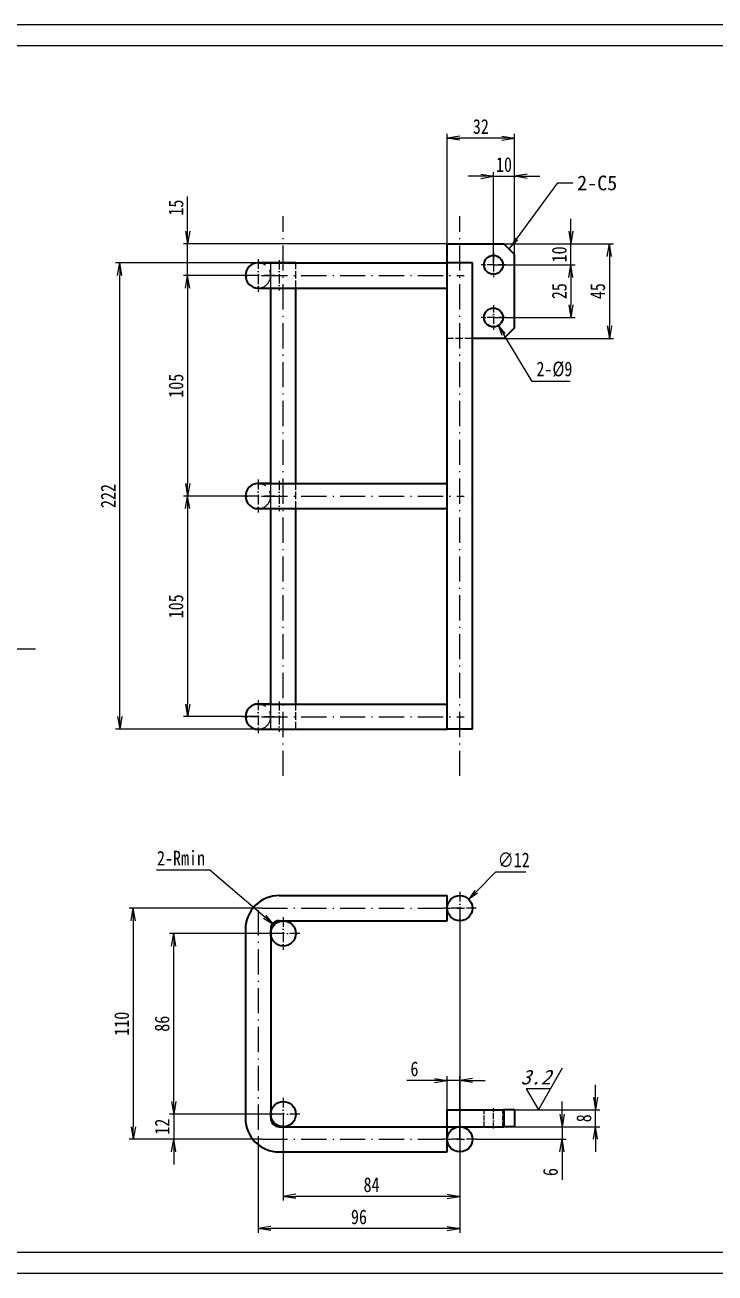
# Model space of a CAD drawing. Header units: millimetres. Extents: x -15766 to 80009, y -9701 to 15159.
# Drawn here: x -7169 to -6840, y 2838 to 3432 of the extents above; entities that cross this region are included whole.
import ezdxf
from ezdxf.enums import TextEntityAlignment as Align

# ---------------------------------------------------------------- set-up
doc = ezdxf.new("R2010")
doc.units = ezdxf.units.MM
for name, pattern in [('CENTER-HOKUTO_1', [16, 13, -1, 1, -1]), ('DASHDOT', [18.5, 12, -3, 0.5, -3]), ('DASHED', [15, 12, -3]), ('HIDDEN-HOKUTO_1', [2, 1, -1])]:
    doc.linetypes.add(name, pattern=pattern)
doc.layers.get('DEFPOINTS').update_dxf_attribs({"lineweight": 18})
for name, color, linetype, lineweight in [('AM_7', 2, 'CENTER-HOKUTO_1', 18), ('AM_HID', 1, 'HIDDEN-HOKUTO_1', 18), ('AM_VIS', 7, 'Continuous', 18), ('CDRAFT0', 7, 'Continuous', 18), ('DIM', 253, 'Continuous', 20), ('title_frame', 7, 'Continuous', 18), ('word_dim', 9, 'Continuous', 18), ('粗实线层_1', 7, 'Continuous', 15)]:
    doc.layers.add(name, color=color, linetype=linetype, lineweight=lineweight)
doc.styles.add('DIM', font='', dxfattribs={"width": 0.8})
doc.styles.get('DIM').set_extended_font_data('NSimSun')
doc.dimstyles.new('1-2', dxfattribs={"dimscale": 2, "dimtxt": 3.5, "dimasz": 3, "dimexe": 1, "dimexo": 0, "dimgap": 1, "dimtad": 1, "dimdsep": 46, "dimtxsty": 'DIM', "dimblk": 'OPEN', "dimcen": 0, "dimdle": 6, "dimclrd": 256, "dimclre": 256, "dimclrt": 3, "dimazin": 2, "dimtfac": 0.707107, "dimtmove": 0, "dimatfit": 3, "dimfxl": 0, "dimfrac": 2, "dimtolj": 1, "dimarcsym": 0})
doc.dimstyles.new('1-2$3', dxfattribs={"dimscale": 2, "dimtxt": 3.5, "dimasz": 2.5, "dimexe": 1, "dimexo": 0.625, "dimgap": 1.2, "dimtad": 1, "dimtih": 1, "dimtoh": 1, "dimdsep": 46, "dimtxsty": 'DIM', "dimblk": 'OPEN', "dimcen": 0, "dimdle": 5, "dimclrd": 256, "dimclre": 256, "dimclrt": 3, "dimazin": 2, "dimtfac": 0.5, "dimtofl": 0, "dimtmove": 0, "dimatfit": 3, "dimfxl": 0, "dimtolj": 1, "dimarcsym": 0})
doc.dimstyles.new('1-2$4', dxfattribs={"dimscale": 2, "dimtxt": 3.5, "dimasz": 2.5, "dimexe": 1, "dimexo": 0.625, "dimgap": 1, "dimtad": 1, "dimtih": 1, "dimtoh": 1, "dimdsep": 46, "dimtxsty": 'DIM', "dimblk": 'OPEN', "dimcen": 0, "dimdle": 5, "dimclrd": 256, "dimclre": 256, "dimclrt": 3, "dimazin": 2, "dimtfac": 0.5, "dimtofl": 0, "dimtmove": 0, "dimatfit": 3, "dimfxl": 0, "dimtolj": 1, "dimarcsym": 0})

# ---------------------------------------------------------------- blocks, each defined once
blk = doc.blocks.new('*X1580')
at = {"layer": 'CDRAFT0'}
for p, q in [((420, 297), (0, 297)), ((0, 0), (420, 0))]:
    blk.add_line(p, q, dxfattribs=at)
at = {"layer": '粗实线层_1'}
for p, q in [((415, 292), (25, 292)), ((0, 148.5), (30, 148.5)), ((25, 5), (415, 5))]:
    blk.add_line(p, q, dxfattribs=at)
blk = doc.blocks.new('_OPEN')
at = {"color": 0, "linetype": 'ByBlock', "lineweight": -2}
for p, q in [((-1, 0.166667), (0, 0)), ((-1, -0.166667), (0, 0)), ((0, 0), (-1, 0))]:
    blk.add_line(p, q, dxfattribs=at)
blk = doc.blocks.new('*D1909')
at = {"layer": 'DEFPOINTS', "color": 0, "transparency": 16777216}
for p in [(-6935.74, 2916.13), (-6897.2, 2916.13), (-6935.74, 2908.13)]:
    blk.add_point(p, dxfattribs=at)
at = {"layer": 'word_dim', "linetype": 'Continuous', "lineweight": -2, "transparency": 16777216}
for p, q in [((-6897.2, 2922.13), (-6897.2, 2928.13)), ((-6935.74, 2916.13), (-6895.2, 2916.13)), ((-6897.2, 2908.13), (-6897.2, 2916.13)), ((-6935.74, 2908.13), (-6895.2, 2908.13)), ((-6897.2, 2902.13), (-6897.2, 2896.13))]:
    blk.add_line(p, q, dxfattribs=at)
at = {"layer": 'word_dim', "lineweight": -2, "transparency": 16777216, "xscale": 6, "yscale": 6, "zscale": 6}
for p, rotation in [((-6897.2, 2916.13), 270), ((-6897.2, 2908.13), 90)]:
    blk.add_blockref('_OPEN', p, dxfattribs=dict(at, rotation=rotation))
at = {"layer": 'word_dim', "color": 3, "transparency": 16777216, "insert": (-6902.7, 2912.13), "char_height": 7, "attachment_point": 5, "rotation": 90, "style": 'DIM'}
blk.add_mtext('\\A1;8', dxfattribs=at)
blk = doc.blocks.new('*D1910')
at = {"layer": 'DEFPOINTS', "color": 0, "transparency": 16777216}
for p in [(-6935.74, 2908.13), (-6953.94, 2902.13), (-6913.11, 2902.13)]:
    blk.add_point(p, dxfattribs=at)
at = {"layer": 'word_dim', "linetype": 'Continuous', "lineweight": -2, "transparency": 16777216}
for p, q in [((-6913.11, 2914.13), (-6913.11, 2920.13)), ((-6935.74, 2908.13), (-6911.11, 2908.13)), ((-6913.11, 2908.13), (-6913.11, 2902.13)), ((-6953.94, 2902.13), (-6911.11, 2902.13)), ((-6913.11, 2896.13), (-6913.11, 2882.92))]:
    blk.add_line(p, q, dxfattribs=at)
at = {"layer": 'word_dim', "lineweight": -2, "transparency": 16777216, "xscale": 6, "yscale": 6, "zscale": 6}
for p, rotation in [((-6913.11, 2908.13), 270), ((-6913.11, 2902.13), 90)]:
    blk.add_blockref('_OPEN', p, dxfattribs=dict(at, rotation=rotation))
at = {"layer": 'word_dim', "color": 3, "transparency": 16777216, "insert": (-6918.61, 2886.53), "char_height": 7, "attachment_point": 5, "rotation": 90, "style": 'DIM'}
blk.add_mtext('\\A1;6', dxfattribs=at)
blk = doc.blocks.new('*D1911')
at = {"layer": 'DEFPOINTS', "color": 0, "transparency": 16777216}
for p in [(-6967.74, 2930.12), (-6967.74, 2916.13), (-6961.74, 2902.13)]:
    blk.add_point(p, dxfattribs=at)
at = {"layer": 'word_dim', "linetype": 'Continuous', "lineweight": -2, "transparency": 16777216}
for p, q in [((-6973.74, 2930.12), (-6986.95, 2930.12)), ((-6967.74, 2916.13), (-6967.74, 2932.12)), ((-6961.74, 2930.12), (-6967.74, 2930.12)), ((-6961.74, 2902.13), (-6961.74, 2932.12)), ((-6955.74, 2930.12), (-6949.74, 2930.12))]:
    blk.add_line(p, q, dxfattribs=at)
at = {"layer": 'word_dim', "lineweight": -2, "transparency": 16777216, "xscale": 6, "yscale": 6, "zscale": 6}
blk.add_blockref('_OPEN', (-6967.74, 2930.12), dxfattribs=at)
at = {"layer": 'word_dim', "lineweight": -2, "transparency": 16777216, "xscale": 6, "yscale": 6, "zscale": 6, "rotation": 180}
blk.add_blockref('_OPEN', (-6961.74, 2930.12), dxfattribs=at)
at = {"layer": 'word_dim', "color": 3, "transparency": 16777216, "insert": (-6983.34, 2935.62), "char_height": 7, "attachment_point": 5, "style": 'DIM'}
blk.add_mtext('\\A1;6', dxfattribs=at)
blk = doc.blocks.new('*D1912')
at = {"layer": 'DEFPOINTS', "color": 0, "transparency": 16777216}
for p in [(-7045.74, 2914.13), (-6961.74, 2902.13), (-7045.74, 2874.98)]:
    blk.add_point(p, dxfattribs=at)
at = {"layer": 'word_dim', "linetype": 'Continuous', "lineweight": -2, "transparency": 16777216}
for p, q in [((-7045.74, 2914.13), (-7045.74, 2872.98)), ((-6961.74, 2902.13), (-6961.74, 2872.98)), ((-6967.74, 2874.98), (-7039.74, 2874.98))]:
    blk.add_line(p, q, dxfattribs=at)
at = {"layer": 'word_dim', "lineweight": -2, "transparency": 16777216, "xscale": 6, "yscale": 6, "zscale": 6, "rotation": 180}
blk.add_blockref('_OPEN', (-7045.74, 2874.98), dxfattribs=at)
at = {"layer": 'word_dim', "lineweight": -2, "transparency": 16777216, "xscale": 6, "yscale": 6, "zscale": 6}
blk.add_blockref('_OPEN', (-6961.74, 2874.98), dxfattribs=at)
at = {"layer": 'word_dim', "color": 3, "transparency": 16777216, "insert": (-7003.74, 2880.48), "char_height": 7, "attachment_point": 5, "style": 'DIM'}
blk.add_mtext('\\A1;84', dxfattribs=at)
blk = doc.blocks.new('*D1913')
at = {"layer": 'DEFPOINTS', "color": 0, "transparency": 16777216}
for p in [(-6961.74, 3012.13), (-7057.74, 2903.13), (-7057.74, 2859.68)]:
    blk.add_point(p, dxfattribs=at)
at = {"layer": 'word_dim', "linetype": 'Continuous', "lineweight": -2, "transparency": 16777216}
for p, q in [((-6961.74, 3012.13), (-6961.74, 2857.68)), ((-7057.74, 2903.13), (-7057.74, 2857.68)), ((-6967.74, 2859.68), (-7051.74, 2859.68))]:
    blk.add_line(p, q, dxfattribs=at)
at = {"layer": 'word_dim', "lineweight": -2, "transparency": 16777216, "xscale": 6, "yscale": 6, "zscale": 6, "rotation": 180}
blk.add_blockref('_OPEN', (-7057.74, 2859.68), dxfattribs=at)
at = {"layer": 'word_dim', "lineweight": -2, "transparency": 16777216, "xscale": 6, "yscale": 6, "zscale": 6}
blk.add_blockref('_OPEN', (-6961.74, 2859.68), dxfattribs=at)
at = {"layer": 'word_dim', "color": 3, "transparency": 16777216, "insert": (-7009.74, 2865.18), "char_height": 7, "attachment_point": 5, "style": 'DIM'}
blk.add_mtext('\\A1;96', dxfattribs=at)
blk = doc.blocks.new('*D1914')
at = {"layer": 'DEFPOINTS', "color": 0, "transparency": 16777216}
for p in [(-7045.74, 2914.13), (-7097.9, 2902.13), (-7055.74, 2902.13)]:
    blk.add_point(p, dxfattribs=at)
at = {"layer": 'word_dim', "linetype": 'Continuous', "lineweight": -2, "transparency": 16777216}
for p, q in [((-7097.9, 2920.13), (-7097.9, 2926.13)), ((-7045.74, 2914.13), (-7099.9, 2914.13)), ((-7097.9, 2914.13), (-7097.9, 2902.13)), ((-7055.74, 2902.13), (-7099.9, 2902.13)), ((-7097.9, 2896.13), (-7097.9, 2890.13))]:
    blk.add_line(p, q, dxfattribs=at)
at = {"layer": 'word_dim', "lineweight": -2, "transparency": 16777216, "xscale": 6, "yscale": 6, "zscale": 6}
for p, rotation in [((-7097.9, 2914.13), 270), ((-7097.9, 2902.13), 90)]:
    blk.add_blockref('_OPEN', p, dxfattribs=dict(at, rotation=rotation))
at = {"layer": 'word_dim', "color": 3, "transparency": 16777216, "insert": (-7103.4, 2908.13), "char_height": 7, "attachment_point": 5, "rotation": 90, "style": 'DIM'}
blk.add_mtext('\\A1;12', dxfattribs=at)
blk = doc.blocks.new('*D1915')
at = {"layer": 'DEFPOINTS', "color": 0, "transparency": 16777216}
for p in [(-7097.9, 3000.13), (-7045.74, 3000.13), (-7045.74, 2914.13)]:
    blk.add_point(p, dxfattribs=at)
at = {"layer": 'word_dim', "linetype": 'Continuous', "lineweight": -2, "transparency": 16777216}
for p, q in [((-7045.74, 3000.13), (-7099.9, 3000.13)), ((-7097.9, 2920.13), (-7097.9, 2994.13)), ((-7045.74, 2914.13), (-7099.9, 2914.13))]:
    blk.add_line(p, q, dxfattribs=at)
at = {"layer": 'word_dim', "lineweight": -2, "transparency": 16777216, "xscale": 6, "yscale": 6, "zscale": 6}
for p, rotation in [((-7097.9, 3000.13), 90), ((-7097.9, 2914.13), 270)]:
    blk.add_blockref('_OPEN', p, dxfattribs=dict(at, rotation=rotation))
at = {"layer": 'word_dim', "color": 3, "transparency": 16777216, "insert": (-7103.4, 2957.13), "char_height": 7, "attachment_point": 5, "rotation": 90, "style": 'DIM'}
blk.add_mtext('\\A1;86', dxfattribs=at)
blk = doc.blocks.new('*D1916')
at = {"layer": 'DEFPOINTS', "color": 0, "transparency": 16777216}
for p in [(-7055.74, 3012.13), (-7117.11, 2902.13), (-7055.74, 2902.13)]:
    blk.add_point(p, dxfattribs=at)
at = {"layer": 'word_dim', "linetype": 'Continuous', "lineweight": -2, "transparency": 16777216}
for p, q in [((-7055.74, 3012.13), (-7119.11, 3012.13)), ((-7117.11, 3006.13), (-7117.11, 2908.13)), ((-7055.74, 2902.13), (-7119.11, 2902.13))]:
    blk.add_line(p, q, dxfattribs=at)
at = {"layer": 'word_dim', "lineweight": -2, "transparency": 16777216, "xscale": 6, "yscale": 6, "zscale": 6}
for p, rotation in [((-7117.11, 3012.13), 90), ((-7117.11, 2902.13), 270)]:
    blk.add_blockref('_OPEN', p, dxfattribs=dict(at, rotation=rotation))
at = {"layer": 'word_dim', "color": 3, "transparency": 16777216, "insert": (-7122.61, 2957.13), "char_height": 7, "attachment_point": 5, "rotation": 90, "style": 'DIM'}
blk.add_mtext('\\A1;110', dxfattribs=at)
blk = doc.blocks.new('*D1918')
at = {"layer": 'DEFPOINTS', "color": 0, "transparency": 16777216}
for p in [(-7050.78, 3004.73), (-7047.74, 3002.13)]:
    blk.add_point(p, dxfattribs=at)
at = {"layer": 'word_dim', "linetype": 'Continuous', "lineweight": -2, "transparency": 16777216}
for p, q in [((-7106.04, 3030.46), (-7080.74, 3030.46)), ((-7080.74, 3030.46), (-7054.57, 3007.99))]:
    blk.add_line(p, q, dxfattribs=at)
at = {"layer": 'word_dim', "lineweight": -2, "transparency": 16777216, "xscale": 5, "yscale": 5, "zscale": 5, "rotation": 319.3516985561276}
blk.add_blockref('_OPEN', (-7050.78, 3004.73), dxfattribs=at)
at = {"layer": 'word_dim', "color": 3, "transparency": 16777216, "insert": (-7094.42, 3035.96), "char_height": 7, "attachment_point": 5, "style": 'DIM'}
blk.add_mtext('\\A1;2-Rmin', dxfattribs=at)
blk = doc.blocks.new('*D1919')
at = {"layer": 'DEFPOINTS', "color": 0, "transparency": 16777216}
for p in [(-6957.51, 3016.39), (-6965.97, 3007.87)]:
    blk.add_point(p, dxfattribs=at)
at = {"layer": 'word_dim', "linetype": 'Continuous', "lineweight": -2, "transparency": 16777216}
for p, q in [((-6944.77, 3029.21), (-6953.99, 3019.93)), ((-6930.39, 3029.21), (-6944.77, 3029.21))]:
    blk.add_line(p, q, dxfattribs=at)
at = {"layer": 'word_dim', "lineweight": -2, "transparency": 16777216, "xscale": 5, "yscale": 5, "zscale": 5, "rotation": 225.1805163001073}
blk.add_blockref('_OPEN', (-6957.51, 3016.39), dxfattribs=at)
at = {"layer": 'word_dim', "color": 3, "transparency": 16777216, "insert": (-6936.09, 3035.11), "char_height": 7, "attachment_point": 5, "style": 'DIM'}
blk.add_mtext('\\A1;∅12', dxfattribs=at)
blk = doc.blocks.new('FINISHER_TR')
at = {"layer": 'DIM'}
for p, q in [((0, 0), (5.77, 10)), ((2.89, 5), (-2.89, 5)), ((-2.89, 5), (0, 0))]:
    blk.add_line(p, q, dxfattribs=at)
at = {"layer": 'DIM', "color": 2, "style": 'DIM', "oblique": 20}
blk.add_attdef('0.0', text='', height=3.5, dxfattribs=at).set_placement((2.89, 5), align=Align.BOTTOM_RIGHT)
blk = doc.blocks.new('*D1920')
at = {"layer": 'DEFPOINTS', "color": 0, "transparency": 16777216}
for p in [(-6940.74, 3328.28), (-6908.9, 3328.28), (-6945.74, 3318.28)]:
    blk.add_point(p, dxfattribs=at)
at = {"layer": 'word_dim', "linetype": 'Continuous', "lineweight": -2, "transparency": 16777216}
for p, q in [((-6908.9, 3334.28), (-6908.9, 3340.28)), ((-6940.74, 3328.28), (-6906.9, 3328.28)), ((-6908.9, 3318.28), (-6908.9, 3328.28)), ((-6945.74, 3318.28), (-6906.9, 3318.28)), ((-6908.9, 3312.28), (-6908.9, 3306.28))]:
    blk.add_line(p, q, dxfattribs=at)
at = {"layer": 'word_dim', "lineweight": -2, "transparency": 16777216, "xscale": 6, "yscale": 6, "zscale": 6}
for p, rotation in [((-6908.9, 3328.28), 270), ((-6908.9, 3318.28), 90)]:
    blk.add_blockref('_OPEN', p, dxfattribs=dict(at, rotation=rotation))
at = {"layer": 'word_dim', "color": 3, "transparency": 16777216, "insert": (-6914.4, 3323.28), "char_height": 7, "attachment_point": 5, "rotation": 90, "style": 'DIM'}
blk.add_mtext('\\A1;10', dxfattribs=at)
blk = doc.blocks.new('*D1921')
at = {"layer": 'DEFPOINTS', "color": 0, "transparency": 16777216}
for p in [(-6945.74, 3318.28), (-6945.74, 3293.28), (-6908.9, 3293.28)]:
    blk.add_point(p, dxfattribs=at)
at = {"layer": 'word_dim', "linetype": 'Continuous', "lineweight": -2, "transparency": 16777216}
for p, q in [((-6945.74, 3318.28), (-6906.9, 3318.28)), ((-6908.9, 3312.28), (-6908.9, 3299.28)), ((-6945.74, 3293.28), (-6906.9, 3293.28))]:
    blk.add_line(p, q, dxfattribs=at)
at = {"layer": 'word_dim', "lineweight": -2, "transparency": 16777216, "xscale": 6, "yscale": 6, "zscale": 6}
for p, rotation in [((-6908.9, 3318.28), 90), ((-6908.9, 3293.28), 270)]:
    blk.add_blockref('_OPEN', p, dxfattribs=dict(at, rotation=rotation))
at = {"layer": 'word_dim', "color": 3, "transparency": 16777216, "insert": (-6914.4, 3305.78), "char_height": 7, "attachment_point": 5, "rotation": 90, "style": 'DIM'}
blk.add_mtext('\\A1;25', dxfattribs=at)
blk = doc.blocks.new('*D1922')
at = {"layer": 'DEFPOINTS', "color": 0, "transparency": 16777216}
for p in [(-6935.74, 3360.47), (-6935.74, 3323.28), (-6945.74, 3318.28)]:
    blk.add_point(p, dxfattribs=at)
at = {"layer": 'word_dim', "linetype": 'Continuous', "lineweight": -2, "transparency": 16777216}
for p, q in [((-6945.74, 3318.28), (-6945.74, 3362.47)), ((-6935.74, 3323.28), (-6935.74, 3362.47)), ((-6951.74, 3360.47), (-6957.74, 3360.47)), ((-6945.74, 3360.47), (-6935.74, 3360.47)), ((-6929.74, 3360.47), (-6923.74, 3360.47))]:
    blk.add_line(p, q, dxfattribs=at)
at = {"layer": 'word_dim', "lineweight": -2, "transparency": 16777216, "xscale": 6, "yscale": 6, "zscale": 6}
blk.add_blockref('_OPEN', (-6945.74, 3360.47), dxfattribs=at)
at = {"layer": 'word_dim', "lineweight": -2, "transparency": 16777216, "xscale": 6, "yscale": 6, "zscale": 6, "rotation": 180}
blk.add_blockref('_OPEN', (-6935.74, 3360.47), dxfattribs=at)
at = {"layer": 'word_dim', "color": 3, "transparency": 16777216, "insert": (-6940.74, 3365.97), "char_height": 7, "attachment_point": 5, "style": 'DIM'}
blk.add_mtext('\\A1;10', dxfattribs=at)
blk = doc.blocks.new('*D1923')
at = {"layer": 'DEFPOINTS', "color": 0, "transparency": 16777216}
for p in [(-6967.74, 3378.6), (-6967.74, 3328.28), (-6935.74, 3323.28)]:
    blk.add_point(p, dxfattribs=at)
at = {"layer": 'word_dim', "linetype": 'Continuous', "lineweight": -2, "transparency": 16777216}
for p, q in [((-6967.74, 3328.28), (-6967.74, 3380.6)), ((-6935.74, 3323.28), (-6935.74, 3380.6)), ((-6941.74, 3378.6), (-6961.74, 3378.6))]:
    blk.add_line(p, q, dxfattribs=at)
at = {"layer": 'word_dim', "lineweight": -2, "transparency": 16777216, "xscale": 6, "yscale": 6, "zscale": 6, "rotation": 180}
blk.add_blockref('_OPEN', (-6967.74, 3378.6), dxfattribs=at)
at = {"layer": 'word_dim', "lineweight": -2, "transparency": 16777216, "xscale": 6, "yscale": 6, "zscale": 6}
blk.add_blockref('_OPEN', (-6935.74, 3378.6), dxfattribs=at)
at = {"layer": 'word_dim', "color": 3, "transparency": 16777216, "insert": (-6951.74, 3384.1), "char_height": 7, "attachment_point": 5, "style": 'DIM'}
blk.add_mtext('\\A1;32', dxfattribs=at)
blk = doc.blocks.new('*D1924')
at = {"layer": 'DEFPOINTS', "color": 0, "transparency": 16777216}
for p in [(-7091.27, 3328.28), (-6967.74, 3328.28), (-7057.74, 3313.28)]:
    blk.add_point(p, dxfattribs=at)
at = {"layer": 'word_dim', "linetype": 'Continuous', "lineweight": -2, "transparency": 16777216}
for p, q in [((-7091.27, 3334.28), (-7091.27, 3350.84)), ((-6967.74, 3328.28), (-7093.27, 3328.28)), ((-7091.27, 3313.28), (-7091.27, 3328.28)), ((-7057.74, 3313.28), (-7093.27, 3313.28)), ((-7091.27, 3307.28), (-7091.27, 3301.28))]:
    blk.add_line(p, q, dxfattribs=at)
at = {"layer": 'word_dim', "lineweight": -2, "transparency": 16777216, "xscale": 6, "yscale": 6, "zscale": 6}
for p, rotation in [((-7091.27, 3328.28), 270), ((-7091.27, 3313.28), 90)]:
    blk.add_blockref('_OPEN', p, dxfattribs=dict(at, rotation=rotation))
at = {"layer": 'word_dim', "color": 3, "transparency": 16777216, "insert": (-7096.77, 3345.56), "char_height": 7, "attachment_point": 5, "rotation": 90, "style": 'DIM'}
blk.add_mtext('\\A1;15', dxfattribs=at)
blk = doc.blocks.new('*D1925')
at = {"layer": 'DEFPOINTS', "color": 0, "transparency": 16777216}
for p in [(-7057.74, 3313.28), (-7091.27, 3208.28), (-7057.74, 3208.28)]:
    blk.add_point(p, dxfattribs=at)
at = {"layer": 'word_dim', "linetype": 'Continuous', "lineweight": -2, "transparency": 16777216}
for p, q in [((-7057.74, 3313.28), (-7093.27, 3313.28)), ((-7091.27, 3307.28), (-7091.27, 3214.28)), ((-7057.74, 3208.28), (-7093.27, 3208.28))]:
    blk.add_line(p, q, dxfattribs=at)
at = {"layer": 'word_dim', "lineweight": -2, "transparency": 16777216, "xscale": 6, "yscale": 6, "zscale": 6}
for p, rotation in [((-7091.27, 3313.28), 90), ((-7091.27, 3208.28), 270)]:
    blk.add_blockref('_OPEN', p, dxfattribs=dict(at, rotation=rotation))
at = {"layer": 'word_dim', "color": 3, "transparency": 16777216, "insert": (-7096.77, 3260.78), "char_height": 7, "attachment_point": 5, "rotation": 90, "style": 'DIM'}
blk.add_mtext('\\A1;105', dxfattribs=at)
blk = doc.blocks.new('*D1926')
at = {"layer": 'DEFPOINTS', "color": 0, "transparency": 16777216}
for p in [(-7057.74, 3208.28), (-7091.27, 3103.28), (-7057.74, 3103.28)]:
    blk.add_point(p, dxfattribs=at)
at = {"layer": 'word_dim', "linetype": 'Continuous', "lineweight": -2, "transparency": 16777216}
for p, q in [((-7057.74, 3208.28), (-7093.27, 3208.28)), ((-7091.27, 3202.28), (-7091.27, 3109.28)), ((-7057.74, 3103.28), (-7093.27, 3103.28))]:
    blk.add_line(p, q, dxfattribs=at)
at = {"layer": 'word_dim', "lineweight": -2, "transparency": 16777216, "xscale": 6, "yscale": 6, "zscale": 6}
for p, rotation in [((-7091.27, 3208.28), 90), ((-7091.27, 3103.28), 270)]:
    blk.add_blockref('_OPEN', p, dxfattribs=dict(at, rotation=rotation))
at = {"layer": 'word_dim', "color": 3, "transparency": 16777216, "insert": (-7096.77, 3155.78), "char_height": 7, "attachment_point": 5, "rotation": 90, "style": 'DIM'}
blk.add_mtext('\\A1;105', dxfattribs=at)
blk = doc.blocks.new('*D1927')
at = {"layer": 'DEFPOINTS', "color": 0, "transparency": 16777216}
for p in [(-7123.57, 3319.28), (-7057.74, 3319.28), (-7057.74, 3097.28)]:
    blk.add_point(p, dxfattribs=at)
at = {"layer": 'word_dim', "linetype": 'Continuous', "lineweight": -2, "transparency": 16777216}
for p, q in [((-7057.74, 3319.28), (-7125.57, 3319.28)), ((-7123.57, 3103.28), (-7123.57, 3313.28)), ((-7057.74, 3097.28), (-7125.57, 3097.28))]:
    blk.add_line(p, q, dxfattribs=at)
at = {"layer": 'word_dim', "lineweight": -2, "transparency": 16777216, "xscale": 6, "yscale": 6, "zscale": 6}
for p, rotation in [((-7123.57, 3319.28), 90), ((-7123.57, 3097.28), 270)]:
    blk.add_blockref('_OPEN', p, dxfattribs=dict(at, rotation=rotation))
at = {"layer": 'word_dim', "color": 3, "transparency": 16777216, "insert": (-7129.07, 3208.28), "char_height": 7, "attachment_point": 5, "rotation": 90, "style": 'DIM'}
blk.add_mtext('\\A1;222', dxfattribs=at)
blk = doc.blocks.new('*D1928')
at = {"layer": 'DEFPOINTS', "color": 0, "transparency": 16777216}
for p in [(-6940.74, 3328.28), (-6940.74, 3283.28), (-6890.6, 3283.28)]:
    blk.add_point(p, dxfattribs=at)
at = {"layer": 'word_dim', "linetype": 'Continuous', "lineweight": -2, "transparency": 16777216}
for p, q in [((-6940.74, 3328.28), (-6888.6, 3328.28)), ((-6890.6, 3322.28), (-6890.6, 3289.28)), ((-6940.74, 3283.28), (-6888.6, 3283.28))]:
    blk.add_line(p, q, dxfattribs=at)
at = {"layer": 'word_dim', "lineweight": -2, "transparency": 16777216, "xscale": 6, "yscale": 6, "zscale": 6}
for p, rotation in [((-6890.6, 3328.28), 90), ((-6890.6, 3283.28), 270)]:
    blk.add_blockref('_OPEN', p, dxfattribs=dict(at, rotation=rotation))
at = {"layer": 'word_dim', "color": 3, "transparency": 16777216, "insert": (-6896.1, 3305.78), "char_height": 7, "attachment_point": 5, "rotation": 90, "style": 'DIM'}
blk.add_mtext('\\A1;45', dxfattribs=at)
blk = doc.blocks.new('*D1929')
at = {"layer": 'DEFPOINTS', "color": 0, "transparency": 16777216}
for p in [(-6948.07, 3297.13), (-6943.41, 3289.43)]:
    blk.add_point(p, dxfattribs=at)
at = {"layer": 'word_dim', "linetype": 'Continuous', "lineweight": -2, "transparency": 16777216}
for p, q in [((-6927.25, 3262.72), (-6940.82, 3285.15)), ((-6909.2, 3262.72), (-6927.25, 3262.72))]:
    blk.add_line(p, q, dxfattribs=at)
at = {"layer": 'word_dim', "lineweight": -2, "transparency": 16777216, "xscale": 5, "yscale": 5, "zscale": 5, "rotation": 121.1789246308925}
blk.add_blockref('_OPEN', (-6943.41, 3289.43), dxfattribs=at)
at = {"layer": 'word_dim', "color": 3, "transparency": 16777216, "insert": (-6916.75, 3268.62), "char_height": 7, "attachment_point": 5, "style": 'DIM'}
blk.add_mtext('\\A1;2-%%c9', dxfattribs=at)

msp = doc.modelspace()

# ---------------------------------------------------------------- linework, layer by layer
at = {"layer": 'AM_7', "color": 2, "linetype": 'DASHDOT', "lineweight": 13}
for p, q in [((-7045.74228, 3075.07684), (-7045.74228, 3341.47675)), ((-6961.74228, 3075.07684), (-6961.74228, 3341.47675)), ((-7055.74228, 3313.27679), (-6959.74228, 3313.27679)), ((-7055.74228, 3208.27679), (-6959.74228, 3208.27679)), ((-7055.74228, 3103.27679), (-6959.74228, 3103.27679)), ((-7055.74228, 3012.12926), (-6959.74228, 3012.12926)), ((-7057.74228, 3011.12926), (-7057.74228, 2903.12877)), ((-7055.74228, 2902.12926), (-6959.74228, 2902.12926))]:
    msp.add_line(p, q, dxfattribs=at)
at = {"layer": 'AM_7', "color": 2, "linetype": 'DASHDOT', "lineweight": 13, "ltscale": 0.390002}
for p, q in [((-7057.74228, 3321.07684), (-7057.74228, 3305.47675)), ((-7057.74228, 3216.07684), (-7057.74228, 3200.47675)), ((-7057.74228, 3111.07684), (-7057.74228, 3095.47675)), ((-6961.74228, 3019.92931), (-6961.74228, 3004.32921)), ((-7045.74228, 3007.92931), (-7045.74228, 2992.32921)), ((-7045.74228, 2921.92931), (-7045.74228, 2906.32921)), ((-6961.74228, 2909.92931), (-6961.74228, 2894.32921))]:
    msp.add_line(p, q, dxfattribs=at)
at = {"layer": 'AM_7', "color": 2, "linetype": 'DASHDOT', "lineweight": 13, "ltscale": 0.36001}
for p, q in [((-7047.74228, 3320.47675), (-7047.74228, 3306.07636)), ((-7047.74228, 3215.47675), (-7047.74228, 3201.07636)), ((-7047.74228, 3110.47675), (-7047.74228, 3096.07636))]:
    msp.add_line(p, q, dxfattribs=at)
at = {"layer": 'AM_7', "color": 2, "linetype": 'DASHDOT', "lineweight": 13, "ltscale": 0.292505}
for p, q in [((-6945.74228, 3324.12689), (-6945.74228, 3312.4267)), ((-6945.74228, 3299.12689), (-6945.74228, 3287.4267))]:
    msp.add_line(p, q, dxfattribs=at)
at = {"layer": 'AM_7', "color": 2, "linetype": 'DASHDOT', "lineweight": 13, "ltscale": 0.29248}
for p, q in [((-6939.89267, 3318.27679), (-6951.59189, 3318.27679)), ((-6939.89267, 3293.27679), (-6951.59189, 3293.27679))]:
    msp.add_line(p, q, dxfattribs=at)
at = {"layer": 'AM_7', "color": 2, "linetype": 'DASHDOT', "lineweight": 13, "ltscale": 0.390039}
for p, q in [((-7049.9415, 3313.27679), (-7065.54306, 3313.27679)), ((-7049.9415, 3208.27679), (-7065.54306, 3208.27679)), ((-7049.9415, 3103.27679), (-7065.54306, 3103.27679)), ((-6953.9415, 3012.12926), (-6969.54306, 3012.12926)), ((-7037.9415, 3000.12926), (-7053.54306, 3000.12926)), ((-7037.9415, 2914.12926), (-7053.54306, 2914.12926)), ((-6953.9415, 2902.12926), (-6969.54306, 2902.12926))]:
    msp.add_line(p, q, dxfattribs=at)
at = {"layer": 'AM_7', "color": 2, "linetype": 'DASHDOT', "lineweight": 13, "ltscale": 0.240002}
msp.add_line((-6945.74228, 2907.32921), (-6945.74228, 2916.92931), dxfattribs=at)
at = {"layer": 'AM_HID', "color": 1, "linetype": 'DASHED', "lineweight": 13}
for p, q in [((-7051.74228, 3097.27679), (-7051.74228, 3319.27679)), ((-6967.74228, 3097.27679), (-6967.74228, 3319.27679)), ((-6967.74228, 3283.27679), (-6967.74228, 3319.27679)), ((-6955.74228, 3283.27679), (-6955.74228, 3319.27679)), ((-7047.74228, 3307.27679), (-6967.74228, 3307.27679)), ((-7047.74228, 3202.27679), (-6967.74228, 3202.27679)), ((-7047.74228, 3097.27679), (-6967.74228, 3097.27679)), ((-7045.74228, 3006.12926), (-6967.74228, 3006.12926)), ((-7045.74228, 3006.12926), (-6967.74228, 3006.12926)), ((-7051.74228, 3000.12926), (-7051.74228, 2914.12926)), ((-7051.74228, 3000.12926), (-7051.74228, 2914.12926)), ((-7047.74228, 2896.12926), (-6967.74228, 2896.12926)), ((-7047.74228, 2896.12926), (-6967.74228, 2896.12926))]:
    msp.add_line(p, q, dxfattribs=at)
at = {"layer": 'AM_HID', "color": 1, "linetype": 'DASHED', "lineweight": 13, "ltscale": 0.3}
for p, q in [((-7051.74228, 3307.27679), (-7051.74228, 3319.27679)), ((-7039.74228, 3307.27679), (-7039.74228, 3319.27679)), ((-7039.74228, 3307.27679), (-7039.74228, 3319.27679)), ((-6955.74228, 3283.27679), (-6967.74228, 3283.27679)), ((-7051.74228, 3202.27679), (-7051.74228, 3214.27679)), ((-7039.74228, 3202.27679), (-7039.74228, 3214.27679)), ((-7039.74228, 3202.27679), (-7039.74228, 3214.27679)), ((-7051.74228, 3097.27679), (-7051.74228, 3109.27679)), ((-7039.74228, 3097.27679), (-7039.74228, 3109.27679)), ((-7039.74228, 3097.27679), (-7039.74228, 3109.27679))]:
    msp.add_line(p, q, dxfattribs=at)
at = {"layer": 'AM_HID', "color": 1, "linetype": 'DASHED', "lineweight": 13, "ltscale": 0.25}
for p, q in [((-7047.74228, 3307.27679), (-7057.74228, 3307.27679)), ((-7047.74228, 3202.27679), (-7057.74228, 3202.27679)), ((-7047.74228, 3097.27679), (-7057.74228, 3097.27679))]:
    msp.add_line(p, q, dxfattribs=at)
at = {"layer": 'AM_HID', "color": 1, "linetype": 'DASHED', "lineweight": 13, "ltscale": 0.1}
for p, q in [((-7047.74228, 3214.27679), (-7051.74228, 3214.27679)), ((-7047.74228, 3109.27679), (-7051.74228, 3109.27679))]:
    msp.add_line(p, q, dxfattribs=at)
at = {"layer": 'AM_HID', "color": 1, "linetype": 'DASHED', "lineweight": 13, "ltscale": 0.2}
for p, q in [((-7047.74228, 3214.27679), (-7039.74228, 3214.27679)), ((-7047.74228, 3109.27679), (-7039.74228, 3109.27679)), ((-6950.24228, 2908.12926), (-6950.24228, 2916.12926)), ((-6950.24228, 2908.12926), (-6950.24228, 2916.12926)), ((-6941.24228, 2908.12926), (-6941.24228, 2916.12926)), ((-6941.24228, 2908.12926), (-6941.24228, 2916.12926)), ((-6940.74228, 2916.12926), (-6940.74228, 2908.12926))]:
    msp.add_line(p, q, dxfattribs=at)
at = {"layer": 'AM_HID', "color": 1, "linetype": 'DASHED', "lineweight": 13, "ltscale": 0.15}
for p, q in [((-7045.74228, 3097.27679), (-7051.74228, 3097.27679)), ((-7039.74228, 3097.27679), (-7045.74228, 3097.27679))]:
    msp.add_line(p, q, dxfattribs=at)
at = {"layer": 'AM_HID', "color": 1, "linetype": 'DASHED', "lineweight": 13, "ltscale": 0.05}
for p, q in [((-7047.74228, 3006.12926), (-7045.74228, 3006.12926)), ((-7047.74228, 3006.12926), (-7045.74228, 3006.12926)), ((-7051.74228, 3002.12926), (-7051.74228, 3000.12926)), ((-7051.74228, 3002.12926), (-7051.74228, 3000.12926)), ((-7051.74228, 2914.12926), (-7051.74228, 2912.12926)), ((-7051.74228, 2914.12926), (-7051.74228, 2912.12926))]:
    msp.add_line(p, q, dxfattribs=at)
at = {"layer": 'AM_HID', "color": 1, "linetype": 'DASHED', "lineweight": 13, "ltscale": 0.001074}
for p, q in [((-7045.78525, 2908.12926), (-7045.74228, 2908.12926)), ((-7045.74228, 2908.12926), (-7045.69931, 2908.12926))]:
    msp.add_line(p, q, dxfattribs=at)
at = {"layer": 'AM_HID', "color": 1, "linetype": 'DASHED', "lineweight": 13, "ltscale": 0.00078125}
for p, q in [((-7045.77353, 2908.12926), (-7045.74228, 2908.12926)), ((-7045.74228, 2908.12926), (-7045.71103, 2908.12926))]:
    msp.add_line(p, q, dxfattribs=at)
at = {"layer": 'AM_HID', "color": 1, "linetype": 'DASHED', "lineweight": 13}
for centre, radius, start, end in [((-7057.74228, 3313.27679), 6, 269.9999975, 90.0000025), ((-7057.74228, 3208.27679), 6, 269.9999975, 90.0000025), ((-7057.74228, 3103.27679), 6, 269.9999975, 90.0000025), ((-7047.74228, 3002.12926), 4, 90.0000025, 180.00000501), ((-7047.74228, 3002.12926), 4, 90.0000025, 180.00000501), ((-7047.74228, 2912.12926), 16, 180.00000501, 269.9999975), ((-7047.74228, 2912.12926), 16, 180.00000501, 269.9999975)]:
    msp.add_arc(centre, radius, start, end, dxfattribs=at)
at = {"layer": 'AM_VIS', "color": 7, "lineweight": 35}
for p, q in [((-6967.74228, 3328.27679), (-6940.74228, 3328.27679)), ((-6935.74228, 3288.27679), (-6935.74228, 3323.27679)), ((-7047.74228, 3319.27679), (-6967.74228, 3319.27679)), ((-7047.74228, 3319.27679), (-6967.74228, 3319.27679)), ((-6967.74228, 3097.27679), (-6967.74228, 3319.27679)), ((-6955.74228, 3097.27679), (-6955.74228, 3319.27679)), ((-7051.74228, 3214.27679), (-7051.74228, 3307.27679)), ((-7047.74228, 3307.27679), (-6967.74228, 3307.27679)), ((-7039.74228, 3214.27679), (-7039.74228, 3307.27679)), ((-7039.74228, 3214.27679), (-7039.74228, 3307.27679)), ((-6955.74228, 3097.27679), (-6955.74228, 3283.27679)), ((-7047.74228, 3214.27679), (-6967.74228, 3214.27679)), ((-7039.74228, 3214.27679), (-6967.74228, 3214.27679)), ((-7051.74228, 3109.27679), (-7051.74228, 3202.27679)), ((-7047.74228, 3202.27679), (-6967.74228, 3202.27679)), ((-7039.74228, 3109.27679), (-7039.74228, 3202.27679)), ((-7039.74228, 3109.27679), (-7039.74228, 3202.27679)), ((-7047.74228, 3109.27679), (-6967.74228, 3109.27679)), ((-7039.74228, 3109.27679), (-6967.74228, 3109.27679)), ((-7047.74228, 3097.27679), (-6967.74228, 3097.27679)), ((-7047.74228, 3018.12926), (-6967.74228, 3018.12926)), ((-7047.74228, 3018.12926), (-6967.74228, 3018.12926)), ((-7047.74228, 3018.12926), (-6967.74228, 3018.12926)), ((-7045.74228, 3006.12926), (-6967.74228, 3006.12926)), ((-7063.74228, 3002.12926), (-7063.74228, 2912.12926)), ((-7063.74228, 3002.12926), (-7063.74228, 2912.12926)), ((-7063.74228, 3002.12926), (-7063.74228, 2912.12926)), ((-7051.74228, 3000.12926), (-7051.74228, 2914.12926)), ((-6967.74228, 2916.12926), (-6940.74228, 2916.12926)), ((-7045.74228, 2908.12926), (-6967.74228, 2908.12926)), ((-7045.71103, 2908.12926), (-6967.74228, 2908.12926)), ((-7045.69931, 2908.12926), (-6967.74228, 2908.12926)), ((-6967.74228, 2908.12926), (-6940.74228, 2908.12926)), ((-7047.74228, 2896.12926), (-6967.74228, 2896.12926))]:
    msp.add_line(p, q, dxfattribs=at)
at = {"layer": 'AM_VIS', "color": 7, "lineweight": 35, "ltscale": 0.225}
msp.add_line((-6967.74228, 3319.27679), (-6967.74228, 3328.27679), dxfattribs=at)
at = {"layer": 'AM_VIS', "color": 7, "lineweight": 35, "ltscale": 0.176777}
for p, q in [((-6935.74228, 3323.27679), (-6940.74228, 3328.27679)), ((-6935.74228, 3288.27679), (-6940.74228, 3283.27679))]:
    msp.add_line(p, q, dxfattribs=at)
at = {"layer": 'AM_VIS', "color": 7, "lineweight": 35, "ltscale": 0.25}
for p, q in [((-7047.74228, 3319.27679), (-7057.74228, 3319.27679)), ((-7057.74228, 3319.27679), (-7047.74228, 3319.27679)), ((-7057.74228, 3307.27679), (-7047.74228, 3307.27679)), ((-7057.74228, 3214.27679), (-7047.74228, 3214.27679)), ((-7057.74228, 3202.27679), (-7047.74228, 3202.27679)), ((-7057.74228, 3109.27679), (-7047.74228, 3109.27679)), ((-7057.74228, 3097.27679), (-7047.74228, 3097.27679))]:
    msp.add_line(p, q, dxfattribs=at)
at = {"layer": 'AM_VIS', "color": 7, "lineweight": 35, "ltscale": 0.15}
for p, q in [((-7045.74228, 3319.27679), (-7051.74228, 3319.27679)), ((-7039.74228, 3319.27679), (-7045.74228, 3319.27679)), ((-6961.74228, 3319.27679), (-6967.74228, 3319.27679)), ((-6967.74228, 3313.27679), (-6967.74228, 3319.27679)), ((-6955.74228, 3319.27679), (-6961.74228, 3319.27679)), ((-6967.74228, 3307.27679), (-6967.74228, 3313.27679)), ((-7051.74228, 3214.27679), (-7057.74228, 3214.27679)), ((-6967.74228, 3208.27679), (-6967.74228, 3214.27679)), ((-6967.74228, 3202.27679), (-6967.74228, 3208.27679)), ((-7051.74228, 3109.27679), (-7057.74228, 3109.27679)), ((-6967.74228, 3103.27679), (-6967.74228, 3109.27679)), ((-6967.74228, 3097.27679), (-6967.74228, 3103.27679)), ((-6961.74228, 3097.27679), (-6967.74228, 3097.27679)), ((-6955.74228, 3097.27679), (-6961.74228, 3097.27679)), ((-6967.74228, 3012.12926), (-6967.74228, 3018.12926)), ((-6967.74228, 3006.12926), (-6967.74228, 3012.12926)), ((-6967.74228, 2902.12926), (-6967.74228, 2908.12926)), ((-6967.74228, 2896.12926), (-6967.74228, 2902.12926))]:
    msp.add_line(p, q, dxfattribs=at)
at = {"layer": 'AM_VIS', "color": 7, "lineweight": 35, "ltscale": 0.375}
msp.add_line((-6940.74228, 3283.27679), (-6955.74228, 3283.27679), dxfattribs=at)
at = {"layer": 'AM_VIS', "color": 7, "lineweight": 35, "ltscale": 0.05}
for p, q in [((-7047.74228, 3006.12926), (-7045.74228, 3006.12926)), ((-7051.74228, 3002.12926), (-7051.74228, 3000.12926)), ((-7051.74228, 2914.12926), (-7051.74228, 2912.12926)), ((-7047.74228, 2908.12926), (-7045.74228, 2908.12926))]:
    msp.add_line(p, q, dxfattribs=at)
at = {"layer": 'AM_VIS', "color": 7, "lineweight": 35, "ltscale": 0.2}
for p, q in [((-6967.74228, 2908.12926), (-6967.74228, 2916.12926)), ((-6940.74228, 2916.12926), (-6940.74228, 2908.12926)), ((-6935.74228, 2916.12926), (-6935.74228, 2908.12926))]:
    msp.add_line(p, q, dxfattribs=at)
at = {"layer": 'AM_VIS', "color": 7, "lineweight": 35, "ltscale": 0.125}
for p, q in [((-6935.74228, 2916.12926), (-6940.74228, 2916.12926)), ((-6935.74228, 2908.12926), (-6940.74228, 2908.12926))]:
    msp.add_line(p, q, dxfattribs=at)
at = {"layer": 'AM_VIS', "color": 7, "lineweight": 35, "ltscale": 0.048926}
msp.add_line((-7047.74228, 2908.12926), (-7045.78525, 2908.12926), dxfattribs=at)
at = {"layer": 'AM_VIS', "color": 7, "lineweight": 35, "ltscale": 0.049219}
msp.add_line((-7047.74228, 2908.12926), (-7045.77353, 2908.12926), dxfattribs=at)
at = {"layer": 'AM_VIS', "color": 7, "lineweight": 35}
for centre, radius in [((-6945.74228, 3318.27679), 4.5), ((-6945.74228, 3293.27679), 4.5), ((-6961.74228, 3012.12926), 6), ((-7045.74228, 3000.12926), 6), ((-7045.74228, 2914.12926), 6), ((-6961.74228, 2902.12926), 6)]:
    msp.add_circle(centre, radius, dxfattribs=at)
for centre, radius, start, end in [((-7057.74228, 3313.27679), 6, 90.0000025, 269.9999975), ((-7057.74228, 3208.27679), 6, 90.0000025, 269.9999975), ((-7057.74228, 3103.27679), 6, 90.0000025, 269.9999975), ((-7047.74228, 3002.12926), 16, 90.0000025, 180.00000501), ((-7047.74228, 3002.12926), 16, 90.0000025, 180.00000501), ((-7047.74228, 3002.12926), 16, 90.0000025, 180.00000501), ((-7047.74228, 3002.12926), 4, 90.0000025, 180.00000501), ((-7047.74228, 2912.12926), 16, 180.00000501, 269.9999975), ((-7047.74228, 2912.12926), 4, 180.00000501, 269.9999975), ((-7047.74228, 2912.12926), 4, 180.00000501, 269.9999975), ((-7047.74228, 2912.12926), 4, 180.00000501, 269.9999975)]:
    msp.add_arc(centre, radius, start, end, dxfattribs=at)

# ---------------------------------------------------------------- block references
at = {"layer": 'title_frame', "xscale": 2, "yscale": 2, "zscale": 2}
msp.add_blockref('*X1580', (-7223.61105, 2838.48453), dxfattribs=at)
at = {"layer": 'word_dim', "xscale": 2, "yscale": 2, "zscale": 2}
msp.add_blockref('FINISHER_TR', (-6924.36441, 2916.12926), dxfattribs=at).add_auto_attribs({'0.0': '3.2'})

# ---------------------------------------------------------------- texts
at = {"layer": 'word_dim', "color": 3, "insert": (-6905.91834, 3360.79191), "char_height": 7, "attachment_point": 1}
msp.add_mtext('\\A1;2-C5', dxfattribs=at)

# ---------------------------------------------------------------- dimensions: what is measured, and where the dimension line sits
at = {"layer": 'word_dim', "color": 3, "true_color": 0x00ff00}
for base, p1, p2, picture, middle in [((-6967.74228, 3378.59669), (-6935.74228, 3323.27679), (-6967.74228, 3328.27679), '*D1923', (-6951.74228, 3384.09669)), ((-7057.74228, 2859.67801), (-6961.74228, 3012.12926), (-7057.74228, 2903.12877), '*D1913', (-7009.74228, 2865.17801)), ((-6967.74228, 2930.11757), (-6961.74228, 2902.12926), (-6967.74228, 2916.12926), '*D1911', (-6983.3445, 2935.61757)), ((-7045.74228, 2874.97554), (-6961.74228, 2902.12926), (-7045.74228, 2914.12926), '*D1912', (-7003.74228, 2880.47554))]:
    dim = msp.add_linear_dim(base=base, p1=p1, p2=p2, dimstyle='1-2', dxfattribs=at)
    dim.commit()
    dim.dimension.update_dxf_attribs({"geometry": picture, "text_midpoint": middle})
dim = msp.add_linear_dim(base=(-6935.74228, 3360.46701), p1=(-6945.74228, 3318.27679), p2=(-6935.74228, 3323.27679), dimstyle='1-2', dxfattribs=at)
dim.commit()
dim.dimension.update_dxf_attribs({"geometry": '*D1922', "text_midpoint": (-6940.74228, 3360.46701), "dimtype": 160})
for base, p1, p2, picture, middle in [((-7091.26507, 3328.27679), (-7057.74228, 3313.27679), (-6967.74228, 3328.27679), '*D1924', (-7091.26507, 3345.55902)), ((-6908.89758, 3328.27679), (-6945.74228, 3318.27679), (-6940.74228, 3328.27679), '*D1920', (-6908.89758, 3323.27679))]:
    dim = msp.add_linear_dim(base=base, p1=p1, p2=p2, angle=90, dimstyle='1-2', dxfattribs=at)
    dim.commit()
    dim.dimension.update_dxf_attribs({"geometry": picture, "text_midpoint": middle, "dimtype": 160})
for base, p1, p2, picture, middle in [((-6890.59915, 3283.27679), (-6940.74228, 3328.27679), (-6940.74228, 3283.27679), '*D1928', (-6896.09915, 3305.77679)), ((-7123.56706, 3319.27679), (-7057.74228, 3097.27679), (-7057.74228, 3319.27679), '*D1927', (-7129.06706, 3208.27679)), ((-6908.89758, 3293.27679), (-6945.74228, 3318.27679), (-6945.74228, 3293.27679), '*D1921', (-6914.39758, 3305.77679)), ((-7091.26507, 3208.27679), (-7057.74228, 3313.27679), (-7057.74228, 3208.27679), '*D1925', (-7096.76507, 3260.77679)), ((-7091.26507, 3103.27679), (-7057.74228, 3208.27679), (-7057.74228, 3103.27679), '*D1926', (-7096.76507, 3155.77679)), ((-7117.11131, 2902.12926), (-7055.74228, 3012.12926), (-7055.74228, 2902.12926), '*D1916', (-7122.61131, 2957.12926)), ((-7097.90362, 3000.12926), (-7045.74228, 2914.12926), (-7045.74228, 3000.12926), '*D1915', (-7103.40362, 2957.12926)), ((-7097.90362, 2902.12926), (-7045.74228, 2914.12926), (-7055.74228, 2902.12926), '*D1914', (-7103.40362, 2908.12926)), ((-6897.19998, 2916.12926), (-6935.74228, 2908.12926), (-6935.74228, 2916.12926), '*D1909', (-6902.69998, 2912.12926)), ((-6913.10742, 2902.12926), (-6935.74228, 2908.12926), (-6953.9415, 2902.12926), '*D1910', (-6918.60742, 2886.52704))]:
    dim = msp.add_linear_dim(base=base, p1=p1, p2=p2, angle=90, dimstyle='1-2', dxfattribs=at)
    dim.commit()
    dim.dimension.update_dxf_attribs({"geometry": picture, "text_midpoint": middle})
dim = msp.add_diameter_dim_2p(p1=(-6948.07198, 3297.12679), p2=(-6943.41257, 3289.4268), dimstyle='1-2$3', override={"dimpost": '2-%%c<>'}, dxfattribs=at)
dim.commit()
dim.dimension.update_dxf_attribs({"geometry": '*D1929', "text_midpoint": (-6916.74694, 3262.7192), "dimtype": 163})
dim = msp.add_radius_dim(center=(-7047.74228, 3002.12926), mpoint=(-7050.77717, 3004.73492), text='2-Rmin', dimstyle='1-2$4', dxfattribs=at)
dim.commit()
dim.dimension.update_dxf_attribs({"geometry": '*D1918', "text_midpoint": (-7094.42446, 3030.45962), "dimtype": 164})
dim = msp.add_diameter_dim_2p(p1=(-6965.97153, 3007.87327), p2=(-6957.51302, 3016.38525), dimstyle='1-2$3', dxfattribs=at)
dim.commit()
dim.dimension.update_dxf_attribs({"geometry": '*D1919', "text_midpoint": (-6936.08514, 3029.20614), "dimtype": 163})

# ---------------------------------------------------------------- leaders
at = {"layer": 'word_dim', "color": 3, "true_color": 0x00ff00, "annotation_type": 0, "has_hookline": 1, "hookline_direction": 0, "text_width": 25.66667}
msp.add_leader([(-6938.24228, 3325.77679), (-6915.10897, 3357.29191), (-6907.91834, 3357.29191)], dimstyle='1-2', override={"dimgap": 1, "dimtad": 0}, dxfattribs=at)

doc.saveas('drawing.dxf')
